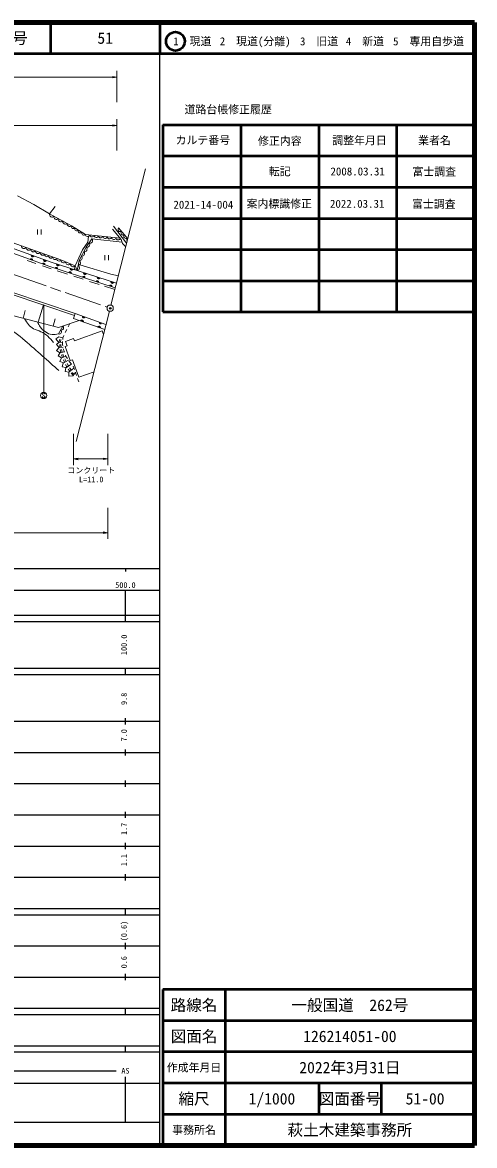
# Model space of a CAD drawing. Units: millimetres, scale not verified. Extents: x 40000 to 680000, y 20000 to 380000.
# Drawn here: x 534955 to 680000, y 20000 to 380000 of the extents above; entities that cross this region are included whole.
import ezdxf
from ezdxf.enums import TextEntityAlignment as Align

# ---------------------------------------------------------------- set-up
doc = ezdxf.new("R2010")
doc.units = ezdxf.units.MM
doc.header["$LTSCALE"] = 1000
doc.header["$PDMODE"] = 32
doc.header["$PDSIZE"] = 500
doc.linetypes.add('CHAIN', pattern=[18.5, 12, -1.5, 3.5, -1.5])
for name, color, linetype, lineweight in [('M-BGD', 7, 'Continuous', 13), ('M-BMK', 2, 'CHAIN', 13), ('M-BMK-SRVR', 3, 'Continuous', 13), ('M-STR-STR3', 7, 'Continuous', 13), ('M-STR-STRC', 7, 'Continuous', 13), ('M-TTL', 2, 'Continuous', 140), ('M-TTL-BAND', 7, 'Continuous', 25), ('M-TTL-FRAM', 2, 'Continuous', 50), ('M-TTL-LINE', 7, 'Continuous', 50)]:
    doc.layers.add(name, color=color, linetype=linetype, lineweight=lineweight)
doc.layers.add('M-OTRS', color=6, linetype='Continuous')
doc.layers.add('M-TTL-TXT', color=7, linetype='Continuous')
doc.styles.add('ＭＳ ゴシック', font='')
doc.styles.get('ＭＳ ゴシック').set_extended_font_data('MS Gothic')

# ---------------------------------------------------------------- blocks, each defined once
blk = doc.blocks.new('filled_dot')
at = {"color": 0, "linetype": 'Continuous', "lineweight": -2, "const_width": 1.25}
blk.add_lwpolyline([(-0.625, 0, 1), (0.625, 0, 1)], format="xyb", close=True, dxfattribs=at)
blk = doc.blocks.new('open_arrow')
at = {"color": 0, "linetype": 'Continuous', "lineweight": -2}
blk.add_lwpolyline([(7.5, 1.25), (0, 0), (7.5, -1.25)], dxfattribs=at)

msp = doc.modelspace()

# ---------------------------------------------------------------- linework, layer by layer
at = {"layer": 'M-BGD'}
for p, q in [((533405, 324382), (538592, 321669)), ((538592, 321669), (543656, 318617)), ((543656, 318617), (545476, 320995)), ((543656, 318617), (550696, 314856)), ((543656, 318617), (550696, 314856)), ((539747, 311996), (539746, 313596)), ((540946, 313596), (540947, 311996)), ((550696, 314856), (555143, 312081)), ((550696, 314856), (555143, 312081)), ((563881, 313769), (566674, 310438)), ((564118, 314679), (568381, 309248)), ((565780, 314151), (568739, 310654)), ((565780, 314151), (568739, 310654)), ((555143, 312081), (566362, 310810)), ((555143, 312081), (566362, 310810)), ((555431, 307937), (557253, 310612)), ((555431, 307937), (557253, 310612)), ((555912, 309568), (556193, 311485)), ((557253, 310612), (566896, 309627)), ((566674, 310438), (567024, 309159)), ((531672, 309455), (542091, 305762)), ((531672, 309455), (542091, 305762)), ((531855, 306012), (543705, 301772)), ((532327, 307437), (544188, 303192)), ((551865, 302025), (554259, 307133)), ((553125, 303705), (555431, 307937)), ((553125, 303705), (555431, 307937)), ((554259, 307133), (555912, 309568)), ((567024, 309159), (568084, 308076)), ((536430, 303738), (539204, 302746)), ((542091, 305762), (547300, 303867)), ((542091, 305762), (547300, 303867)), ((544188, 303192), (565123, 296421)), ((547300, 303867), (551865, 302025)), ((547300, 303867), (551865, 302025)), ((552521, 300497), (553125, 303705)), ((552521, 300497), (553125, 303705)), ((561346, 303819), (561345, 305419)), ((562545, 305420), (562546, 303820)), ((541365, 301972), (543511, 301204)), ((543511, 301204), (544141, 301000)), ((543705, 301772), (564753, 294965)), ((546145, 300352), (549369, 299310)), ((551865, 302025), (552521, 300497)), ((551865, 302025), (552521, 300497)), ((553319, 302337), (563271, 299339)), ((563271, 299339), (565725, 298791)), ((551428, 298644), (554430, 297673)), ((556489, 297007), (559549, 296017)), ((561319, 295445), (564604, 294382)), ((551702, 286117), (531315, 292947)), ((551869, 286693), (531501, 293517)), ((541700, 289467), (539977, 283891)), ((526265, 287441), (546527, 282195)), ((535828, 287621), (535136, 285144)), ((545471, 284991), (544817, 282638)), ((546527, 282195), (553119, 284498)), ((551349, 285133), (551904, 286681)), ((561343, 281546), (551349, 285133)), ((551869, 286693), (561750, 283147)), ((546548, 280148), (547908, 282677)), ((546548, 280148), (547908, 282677)), ((549173, 281610), (548613, 280575)), ((550179, 283471), (549594, 282389)), ((551679, 277935), (560505, 281167)), ((560505, 281167), (560943, 279970)), ((545683, 278562), (546608, 279248)), ((545683, 278562), (546521, 277562)), ((545841, 276724), (546784, 277531)), ((546521, 277562), (547780, 277413)), ((546608, 279248), (547964, 278924)), ((546773, 277532), (546878, 278423)), ((546784, 277531), (547780, 277413)), ((547151, 277488), (547256, 278378)), ((547765, 277723), (547815, 276723)), ((547964, 278924), (547881, 278425)), ((548249, 279650), (547964, 278924)), ((548781, 277784), (551385, 278737)), ((549303, 276358), (548781, 277784)), ((551385, 278737), (551679, 277935)), ((545841, 276724), (546721, 275848)), ((545934, 274888), (546750, 275850)), ((545934, 274888), (546957, 274150)), ((546385, 273089), (547047, 274168)), ((546721, 275848), (547970, 275902)), ((546750, 275850), (547970, 275902)), ((546971, 275859), (546932, 276773)), ((546957, 274150), (548385, 274439)), ((547047, 274168), (548385, 274439)), ((547243, 274207), (547058, 275118)), ((547345, 275875), (547306, 276789)), ((547671, 274294), (547486, 275205)), ((547815, 276723), (547877, 276395)), ((548225, 272761), (547914, 273636)), ((548059, 275427), (548117, 275123)), ((548117, 275123), (548435, 274311)), ((548658, 276122), (549303, 276358)), ((550317, 271592), (548658, 276122)), ((546385, 273089), (547508, 272506)), ((547001, 271347), (547504, 272504)), ((547001, 271347), (548190, 270921)), ((547795, 272608), (547484, 273483)), ((547504, 272504), (548942, 273017)), ((547508, 272506), (548942, 273017)), ((547679, 269638), (548030, 270839)), ((548030, 270839), (549735, 271716)), ((548499, 271080), (548076, 271902)), ((548190, 270921), (549735, 271716)), ((548962, 271319), (548540, 272140)), ((549249, 269581), (548751, 270342)), ((548801, 273377), (549018, 272822)), ((548850, 269320), (550658, 270504)), ((548897, 269350), (550658, 270504)), ((549018, 272822), (549366, 272286)), ((549777, 269927), (549280, 270688)), ((549830, 271570), (550120, 271122)), ((550120, 271122), (550681, 270478)), ((550961, 271828), (550317, 271592)), ((550961, 271828), (552999, 266262)), ((547679, 269638), (548897, 269350)), ((548627, 268068), (548850, 269320)), ((548627, 268068), (549890, 267921)), ((550195, 268178), (549599, 268887)), ((549834, 266671), (549888, 267919)), ((549834, 266671), (551082, 266726)), ((549888, 267919), (551417, 269205)), ((549890, 267921), (551417, 269205)), ((550653, 268563), (550057, 269273)), ((551259, 266937), (550551, 267531)), ((551524, 267253), (550816, 267847)), ((551082, 266726), (551966, 267780)), ((551182, 269819), (551620, 268708)), ((551928, 267889), (552319, 266796)), ((557918, 268062), (552999, 266262)), ((552661, 265838), (553025, 264822))]:
    msp.add_line(p, q, dxfattribs=at)
for centre, radius, start, end in [((544469, 318445), 831, 168.02082, 315.75431), ((545877, 317692), 831, 168.02082, 315.75431), ((547285, 316940), 831, 168.02082, 315.75431), ((548693, 316188), 831, 168.02082, 315.75431), ((550101, 315436), 831, 168.02082, 315.75431), ((551283, 314558), 658, 153.06672, 322.99903), ((552394, 313864), 658, 153.06672, 322.99903), ((553506, 313171), 658, 153.06672, 322.99903), ((566355, 313687), 739, 141.04976, 299.41084), ((554618, 312477), 658, 153.06672, 322.99903), ((555857, 312116), 715, 182.79038, 344.28336), ((556594, 310081), 846, 252.63329, 38.86947), ((557259, 311957), 715, 182.79038, 344.28336), ((558662, 311798), 715, 182.79038, 344.28336), ((560064, 311639), 715, 182.79038, 344.28336), ((561466, 311480), 715, 182.79038, 344.28336), ((562869, 311322), 715, 182.79038, 344.28336), ((564271, 311163), 715, 182.79038, 344.28336), ((565673, 311004), 715, 182.79038, 344.28336), ((567292, 312579), 739, 141.04976, 299.41084), ((568229, 311471), 739, 141.04976, 299.41084), ((569166, 310363), 739, 141.04976, 214.56837), ((535466, 308343), 820, 176.02309, 324.94943), ((536955, 307815), 820, 176.02309, 324.94943), ((538443, 307288), 820, 176.02309, 324.94943), ((539932, 306760), 820, 176.02309, 324.94943), ((541420, 306233), 820, 176.02309, 324.94943), ((554069, 305935), 838, 257.88444, 44.92502), ((554838, 307345), 838, 257.88444, 44.92502), ((555684, 308744), 846, 252.63329, 38.86947), ((537780, 303892), 400, 340.31114, 160.31114), ((537780, 303892), 400, 340.31114, 160.31114), ((537780, 303892), 350, 340.31114, 160.31114), ((537780, 303892), 300, 340.31114, 160.31114), ((537780, 303892), 250, 340.31114, 160.31114), ((537780, 303892), 200, 340.31114, 160.31114), ((537780, 303892), 150, 340.31114, 160.31114), ((537780, 303892), 100, 340.31114, 160.31114), ((537780, 303892), 50, 340.31114, 160.31114), ((538258, 305315), 500, 160.31114, 340.31114), ((538258, 305315), 500, 160.31114, 340.31114), ((538258, 305315), 450, 160.31114, 340.31114), ((538258, 305315), 400, 160.31114, 340.31114), ((538258, 305315), 350, 160.31114, 340.31114), ((538258, 305315), 300, 160.31114, 340.31114), ((538258, 305315), 250, 160.31114, 340.31114), ((538258, 305315), 200, 160.31114, 340.31114), ((538258, 305315), 150, 160.31114, 340.31114), ((538258, 305315), 100, 160.31114, 340.31114), ((538258, 305315), 50, 160.31114, 340.31114), ((541730, 302479), 400, 340.31114, 160.31114), ((541730, 302479), 400, 340.31114, 160.31114), ((541730, 302479), 350, 340.31114, 160.31114), ((541730, 302479), 300, 340.31114, 160.31114), ((541730, 302479), 250, 340.31114, 160.31114), ((541730, 302479), 200, 340.31114, 160.31114), ((541730, 302479), 150, 340.31114, 160.31114), ((541730, 302479), 100, 340.31114, 160.31114), ((541730, 302479), 50, 340.31114, 160.31114), ((542211, 303900), 500, 160.31114, 340.31114), ((542211, 303900), 500, 160.31114, 340.31114), ((542211, 303900), 450, 160.31114, 340.31114), ((542211, 303900), 400, 160.31114, 340.31114), ((542211, 303900), 350, 160.31114, 340.31114), ((542211, 303900), 300, 160.31114, 340.31114), ((542211, 303900), 250, 160.31114, 340.31114), ((542211, 303900), 200, 160.31114, 340.31114), ((542211, 303900), 150, 160.31114, 340.31114), ((542776, 305620), 700, 168.23442, 331.78992), ((542211, 303900), 100, 160.31114, 340.31114), ((542211, 303900), 50, 160.31114, 340.31114), ((544079, 305146), 700, 168.23442, 331.78992), ((545381, 304672), 700, 168.23442, 331.78992), ((546364, 302489), 500, 162.07681, 342.07681), ((546364, 302489), 500, 162.07681, 342.07681), ((546364, 302489), 450, 162.07681, 342.07681), ((546364, 302489), 400, 162.07681, 342.07681), ((546683, 304198), 700, 168.23442, 331.78992), ((546364, 302489), 350, 162.07681, 342.07681), ((546364, 302489), 300, 162.07681, 342.07681), ((546364, 302489), 250, 162.07681, 342.07681), ((546364, 302489), 200, 162.07681, 342.07681), ((546364, 302489), 150, 162.07681, 342.07681), ((546364, 302489), 100, 162.07681, 342.07681), ((546364, 302489), 50, 162.07681, 342.07681), ((548159, 303802), 861, 175.65714, 320.37326), ((549680, 303188), 861, 175.65714, 320.37326), ((551202, 302574), 861, 175.65714, 320.37326), ((552723, 302950), 855, 276.68746, 61.98314), ((553301, 304524), 838, 257.88444, 44.92502), ((545883, 301068), 400, 342.07681, 162.07681), ((545883, 301068), 400, 342.07681, 162.07681), ((545883, 301068), 350, 342.07681, 162.07681), ((545883, 301068), 300, 342.07681, 162.07681), ((545883, 301068), 250, 342.07681, 162.07681), ((545883, 301068), 200, 342.07681, 162.07681), ((545883, 301068), 150, 342.07681, 162.07681), ((545883, 301068), 100, 342.07681, 162.07681), ((545883, 301068), 50, 342.07681, 162.07681), ((550240, 299659), 400, 342.07681, 162.07681), ((550240, 299659), 400, 342.07681, 162.07681), ((550240, 299659), 350, 342.07681, 162.07681), ((550240, 299659), 300, 342.07681, 162.07681), ((550240, 299659), 250, 342.07681, 162.07681), ((550240, 299659), 200, 342.07681, 162.07681), ((550240, 299659), 150, 342.07681, 162.07681), ((550240, 299659), 100, 342.07681, 162.07681), ((550240, 299659), 50, 342.07681, 162.07681), ((550717, 301081), 500, 162.07681, 342.07681), ((550717, 301081), 500, 162.07681, 342.07681), ((550717, 301081), 450, 162.07681, 342.07681), ((550717, 301081), 400, 162.07681, 342.07681), ((550717, 301081), 350, 162.07681, 342.07681), ((550717, 301081), 300, 162.07681, 342.07681), ((550717, 301081), 250, 162.07681, 342.07681), ((550717, 301081), 200, 162.07681, 342.07681), ((550717, 301081), 150, 162.07681, 342.07681), ((550717, 301081), 100, 162.07681, 342.07681), ((550717, 301081), 50, 162.07681, 342.07681), ((552446, 301370), 876, 131.57998, 229.26385), ((552421, 301347), 855, 276.68746, 61.98314), ((555069, 299673), 500, 162.07681, 342.07681), ((555069, 299673), 500, 162.07681, 342.07681), ((555069, 299673), 450, 162.07681, 342.07681), ((555069, 299673), 400, 162.07681, 342.07681), ((555069, 299673), 350, 162.07681, 342.07681), ((555069, 299673), 300, 162.07681, 342.07681), ((555069, 299673), 250, 162.07681, 342.07681), ((555069, 299673), 200, 162.07681, 342.07681), ((555069, 299673), 150, 162.07681, 342.07681), ((555069, 299673), 100, 162.07681, 342.07681), ((555069, 299673), 50, 162.07681, 342.07681), ((554596, 298250), 400, 342.07681, 162.07681), ((554596, 298250), 400, 342.07681, 162.07681), ((554596, 298250), 350, 342.07681, 162.07681), ((554596, 298250), 300, 342.07681, 162.07681), ((554596, 298250), 250, 342.07681, 162.07681), ((554596, 298250), 200, 342.07681, 162.07681), ((554596, 298250), 150, 342.07681, 162.07681), ((554596, 298250), 100, 342.07681, 162.07681), ((554596, 298250), 50, 342.07681, 162.07681), ((558953, 296840), 400, 342.07681, 162.07681), ((558953, 296840), 400, 342.07681, 162.07681), ((558953, 296840), 350, 342.07681, 162.07681), ((558953, 296840), 300, 342.07681, 162.07681), ((558953, 296840), 250, 342.07681, 162.07681), ((558953, 296840), 200, 342.07681, 162.07681), ((558953, 296840), 150, 342.07681, 162.07681), ((558953, 296840), 100, 342.07681, 162.07681), ((558953, 296840), 50, 342.07681, 162.07681), ((559421, 298265), 500, 162.07681, 342.07681), ((559421, 298265), 500, 162.07681, 342.07681), ((559421, 298265), 450, 162.07681, 342.07681), ((559421, 298265), 400, 162.07681, 342.07681), ((559421, 298265), 350, 162.07681, 342.07681), ((559421, 298265), 300, 162.07681, 342.07681), ((559421, 298265), 250, 162.07681, 342.07681), ((559421, 298265), 200, 162.07681, 342.07681), ((559421, 298265), 150, 162.07681, 342.07681), ((559421, 298265), 100, 162.07681, 342.07681), ((559421, 298265), 50, 162.07681, 342.07681), ((563310, 295431), 400, 342.07681, 162.07681), ((563310, 295431), 400, 342.07681, 162.07681), ((563310, 295431), 350, 342.07681, 162.07681), ((563310, 295431), 300, 342.07681, 162.07681), ((563310, 295431), 250, 342.07681, 162.07681), ((563310, 295431), 200, 342.07681, 162.07681), ((563310, 295431), 150, 342.07681, 162.07681), ((563310, 295431), 100, 342.07681, 162.07681), ((563310, 295431), 50, 342.07681, 162.07681), ((563773, 296858), 500, 162.07681, 342.07681), ((563773, 296858), 500, 162.07681, 342.07681), ((563773, 296858), 450, 162.07681, 342.07681), ((563773, 296858), 400, 162.07681, 342.07681), ((563773, 296858), 350, 162.07681, 342.07681), ((563773, 296858), 300, 162.07681, 342.07681), ((563773, 296858), 250, 162.07681, 342.07681), ((563773, 296858), 200, 162.07681, 342.07681), ((563773, 296858), 150, 162.07681, 342.07681), ((563773, 296858), 100, 162.07681, 342.07681), ((563773, 296858), 50, 162.07681, 342.07681), ((554083, 284152), 500, 340.25487, 160.25487), ((554083, 284152), 500, 340.25487, 160.25487), ((554083, 284152), 450, 340.25487, 160.25487), ((554083, 284152), 400, 340.25487, 160.25487), ((554083, 284152), 350, 340.25487, 160.25487), ((554083, 284152), 300, 340.25487, 160.25487), ((554083, 284152), 250, 340.25487, 160.25487), ((554601, 285713), 400, 160.25487, 340.25487), ((554601, 285713), 400, 160.25487, 340.25487), ((554601, 285713), 350, 160.25487, 340.25487), ((554601, 285713), 300, 160.25487, 340.25487), ((554601, 285713), 250, 160.25487, 340.25487), ((554601, 285713), 200, 160.25487, 340.25487), ((554601, 285713), 150, 160.25487, 340.25487), ((554601, 285713), 100, 160.25487, 340.25487), ((554601, 285713), 50, 160.25487, 340.25487), ((546774, 280842), 729, 251.95752, 51.52314), ((547454, 282106), 729, 251.95752, 51.52314), ((554083, 284152), 200, 340.25487, 160.25487), ((554083, 284152), 150, 340.25487, 160.25487), ((554083, 284152), 100, 340.25487, 160.25487), ((554083, 284152), 50, 340.25487, 160.25487), ((559551, 282189), 500, 340.25487, 160.25487), ((559551, 282189), 500, 340.25487, 160.25487), ((559551, 282189), 450, 340.25487, 160.25487), ((559551, 282189), 400, 340.25487, 160.25487), ((559551, 282189), 350, 340.25487, 160.25487), ((559551, 282189), 300, 340.25487, 160.25487), ((559551, 282189), 250, 340.25487, 160.25487), ((559551, 282189), 200, 340.25487, 160.25487), ((559551, 282189), 150, 340.25487, 160.25487), ((559551, 282189), 100, 340.25487, 160.25487), ((559551, 282189), 50, 340.25487, 160.25487), ((559995, 283776), 400, 160.25487, 340.25487), ((559995, 283776), 400, 160.25487, 340.25487), ((559995, 283776), 350, 160.25487, 340.25487), ((559995, 283776), 300, 160.25487, 340.25487), ((559995, 283776), 250, 160.25487, 340.25487), ((559995, 283776), 200, 160.25487, 340.25487), ((559995, 283776), 150, 160.25487, 340.25487), ((559995, 283776), 100, 160.25487, 340.25487), ((559995, 283776), 50, 160.25487, 340.25487)]:
    msp.add_arc(centre, radius, start, end, dxfattribs=at)
for points, knots in [([(500236, 291921), (502048, 290787), (503860, 289653), (505742, 288649), (507775, 287565), (509890, 286633), (512046, 285802), (515283, 284555), (518611, 283537), (522102, 283208), (524421, 282990), (526811, 283076), (528955, 282412), (531494, 281626), (533687, 279788), (535810, 277965), (539558, 274749), (543089, 271584), (546620, 268419)], [0, 0, 0, 0, 1, 1, 1, 2, 2, 2, 3, 3, 3, 4, 4, 4, 5, 5, 5, 6, 6, 6, 6]), ([(535598, 285024), (536421, 283758), (537244, 282491), (538470, 281815), (539215, 281405), (540108, 281212), (540904, 280863), (542524, 280151), (543743, 278791), (544962, 277430)], [0, 0, 0, 0, 1, 1, 1, 2, 2, 2, 3, 3, 3, 3]), ([(539792, 283939), (540053, 283406), (540313, 282874), (540653, 282398), (541104, 281764), (541694, 281229), (542362, 280789), (543001, 280369), (543712, 280034), (544443, 279949), (545132, 279868), (545840, 280008), (546548, 280148)], [0, 0, 0, 0, 1, 1, 1, 2, 2, 2, 3, 3, 3, 4, 4, 4, 4])]:
    msp.add_open_spline(points, degree=3, knots=knots, dxfattribs=at)
at = {"layer": 'M-BMK'}
msp.add_line((531238, 299501), (562147, 288756), dxfattribs=at)
at = {"layer": 'M-BMK-SRVR'}
for p, q in [((563338, 289397), (574433, 333070)), ((552227, 245660), (562846, 287459))]:
    msp.add_line(p, q, dxfattribs=at)
msp.add_circle((563092, 288428), 1000, dxfattribs=at)
at = {"layer": 'M-OTRS'}
msp.add_point((563123, 288346), dxfattribs=at)
at = {"layer": 'M-STR-STR3'}
for p, q in [((565263, 354470), (565256, 364470)), ((418847, 362372), (565258, 362470)), ((418857, 346882), (565268, 346980)), ((565267, 348980), (565273, 338980)), ((551373, 248096), (551380, 238096)), ((562308, 248104), (562314, 238104)), ((551379, 240096), (562313, 240104)), ((562323, 224454), (562330, 214454)), ((562329, 216454), (69783, 216125))]:
    msp.add_line(p, q, dxfattribs=at)
at = {"layer": 'M-STR-STRC'}
for p, q in [((541769, 289444), (541788, 261428)), ((541507, 261125), (541384, 260940)), ((541384, 260940), (541386, 260809)), ((541387, 259961), (541384, 260082)), ((541386, 260809), (541450, 260680)), ((541426, 259858), (541387, 259961)), ((541511, 259747), (541426, 259858)), ((541450, 260680), (541705, 260498)), ((541699, 261191), (541507, 261125)), ((541698, 259687), (541511, 259747)), ((541832, 259687), (541698, 259687)), ((541821, 261188), (541699, 261191)), ((541705, 260498), (541834, 260366)), ((542071, 261070), (541821, 261188)), ((541932, 259716), (541832, 259687)), ((541834, 260366), (542013, 260251)), ((542074, 259808), (541932, 259716)), ((542013, 260251), (542140, 260051)), ((542134, 260938), (542071, 261070)), ((542135, 259940), (542074, 259808)), ((542134, 260809), (542134, 260938)), ((542140, 260051), (542135, 259940))]:
    msp.add_line(p, q, dxfattribs=at)
msp.add_circle((541791, 260428), 1000, dxfattribs=at)
at = {"layer": 'M-TTL'}
for p, q in [((680000, 380000), (40000, 380000)), ((680000, 20000), (680000, 380000)), ((40000, 20000), (680000, 20000))]:
    msp.add_line(p, q, dxfattribs=at)
at = {"layer": 'M-TTL-BAND'}
for p, q in [((579000, 20000), (579000, 370000)), ((40000, 205000), (579000, 205000)), ((568000, 205000), (568000, 204000)), ((68000, 198000), (579000, 198000)), ((568000, 188000), (568000, 198000)), ((40000, 190000), (579000, 190000)), ((40000, 188000), (579000, 188000)), ((40000, 173000), (579000, 173000)), ((568000, 171000), (568000, 173000)), ((40000, 171000), (579000, 171000)), ((40000, 156000), (579000, 156000)), ((568000, 155000), (568000, 157000)), ((46000, 146000), (579000, 146000)), ((568000, 145000), (568000, 147000)), ((568000, 135000), (568000, 137000)), ((52000, 136000), (579000, 136000)), ((46000, 126000), (579000, 126000)), ((568000, 125000), (568000, 127000)), ((52000, 116000), (579000, 116000)), ((568000, 115000), (568000, 117000)), ((46000, 106000), (579000, 106000)), ((568000, 105000), (568000, 107000)), ((40000, 96000), (579000, 96000)), ((40000, 94000), (579000, 94000)), ((568000, 94000), (568000, 96000)), ((49000, 84000), (579000, 84000)), ((568000, 83000), (568000, 85000)), ((40000, 74000), (579000, 74000)), ((568000, 73000), (568000, 75000)), ((40000, 64000), (579000, 64000)), ((40000, 62000), (579000, 62000)), ((568000, 62000), (568000, 64000)), ((40000, 52000), (579000, 52000)), ((568000, 50000), (568000, 52000)), ((40000, 50000), (579000, 50000)), ((71000, 44000), (565000, 44000)), ((40000, 40000), (579000, 40000)), ((568000, 27500), (568000, 42000)), ((68000, 27500), (579000, 27500))]:
    msp.add_line(p, q, dxfattribs=at)
at = {"layer": 'M-TTL-FRAM'}
for p, q in [((580000, 347197), (580000, 287197)), ((580000, 347197), (680000, 347197)), ((580000, 287197), (680000, 287197)), ((680000, 70000), (580000, 70000)), ((580000, 70000), (580000, 20000))]:
    msp.add_line(p, q, dxfattribs=at)
at = {"layer": 'M-TTL-LINE'}
for p, q in [((543997, 380000), (543997, 370000)), ((579000, 380000), (579000, 370000)), ((40000, 370000), (680000, 370000)), ((605000, 347197), (605000, 287197)), ((630000, 347197), (630000, 287197)), ((655000, 347197), (655000, 287197)), ((580000, 337197), (680000, 337197)), ((580000, 327197), (680000, 327197)), ((580000, 317197), (680000, 317197)), ((580000, 307197), (680000, 307197)), ((580000, 297197), (680000, 297197)), ((600000, 70000), (600000, 20000)), ((680000, 60000), (580000, 60000)), ((680000, 50000), (580000, 50000)), ((680000, 40000), (580000, 40000)), ((630000, 40000), (630000, 30000)), ((650000, 40000), (650000, 30000)), ((680000, 30000), (580000, 30000))]:
    msp.add_line(p, q, dxfattribs=at)
msp.add_circle((584031, 373958), 3000, dxfattribs=at)

# ---------------------------------------------------------------- block references
at = {"layer": 'M-STR-STR3', "xscale": 193, "yscale": 193, "rotation": 180}
for p in [(565258, 362470), (565268, 346980), (562313, 240104), (562329, 216454)]:
    msp.add_blockref('open_arrow', p, dxfattribs=at)
at = {"layer": 'M-STR-STR3', "xscale": 193, "yscale": 193}
msp.add_blockref('open_arrow', (551379, 240096), dxfattribs=at)
at = {"layer": 'M-STR-STRC', "xscale": 160, "yscale": 160, "rotation": 270}
msp.add_blockref('filled_dot', (541769, 289444), dxfattribs=at)

# ---------------------------------------------------------------- texts
at = {"layer": 'M-STR-STR3', "style": 'ＭＳ ゴシック'}
for s, p in [('コンクリート', (549349, 234954)), ('L=11.0', (553101, 232051))]:
    msp.add_text(s, height=1833, rotation=0.038, dxfattribs=at).set_placement(p, align=Align.BOTTOM_LEFT)
at = {"layer": 'M-TTL-BAND', "style": 'ＭＳ ゴシック'}
for s, p in [('500.0', (568000, 198195)), ('AS', (568000, 42500))]:
    msp.add_text(s, height=1833, dxfattribs=at).set_placement(p, align=Align.BOTTOM_CENTER)
for s, p in [('100.0', (569000, 180500)), ('9.8', (569000, 163174)), ('7.0', (569000, 151500)), ('1.7', (569000, 121500)), ('1.1', (569000, 111500)), ('(0.6)', (569000, 88764)), ('0.6', (569000, 78764))]:
    msp.add_text(s, height=1833, rotation=90, dxfattribs=at).set_placement(p, align=Align.BOTTOM_CENTER)
at = {"layer": 'M-TTL-TXT', "style": 'ＭＳ ゴシック'}
for s, height, p in [('図面番号', 3666, (526622, 375000)), ('51', 3666, (561497, 375000)), ('1\u3000現道', 2566, (589448, 373958)), ('2\u3000現道(分離)', 2566, (609619, 373958)), ('3\u3000旧道', 2566, (630121, 373958)), ('4\u3000新道', 2566, (644824, 373958)), ('5\u3000専用自歩道', 2566, (665228, 373958)), ('道路台帳修正履歴', 2566, (600968, 352113)), ('カルテ番号', 2566, (592839, 342277)), ('修正内容', 2566, (617509, 342023)), ('調整年月日', 2566, (643089, 342197)), ('業者名', 2566, (667134, 342197)), ('転記', 2566, (617500, 332245)), ('2008.03.31', 2566, (642500, 332245)), ('富士調査', 2566, (667077, 332189)), ('2021-14-004', 2566, (592994, 321583)), ('案内標識修正', 2566, (617348, 321887)), ('2022.03.31', 2566, (642348, 321887)), ('富士調査', 2566, (666924, 321830)), ('路線名', 3666, (590000, 65000)), ('路線名', 3666, (590000, 65000)), ('一般国道\u3000262号', 3666, (640000, 65000)), ('図面名', 3666, (590000, 55000)), ('図面名', 3666, (590000, 55000)), ('126214051-00', 3666, (640000, 55000)), ('2022年3月31日', 3666, (640000, 45000)), ('作成年月日', 2566, (590000, 45000)), ('作成年月日', 2566, (590000, 45000)), ('縮尺', 3666, (590000, 35000)), ('縮尺', 3666, (590000, 35000)), ('1/1000', 3666, (615000, 35000)), ('図面番号', 3666, (640000, 35000)), ('図面番号', 3666, (640000, 35000)), ('51-00', 3666, (664125, 35000)), ('事務所名', 2566, (590000, 25000)), ('事務所名', 2566, (590000, 25000)), ('萩土木建築事務所', 3666, (640000, 25000))]:
    msp.add_text(s, height=height, dxfattribs=at).set_placement(p, align=Align.MIDDLE_CENTER)

doc.saveas('drawing.dxf')
